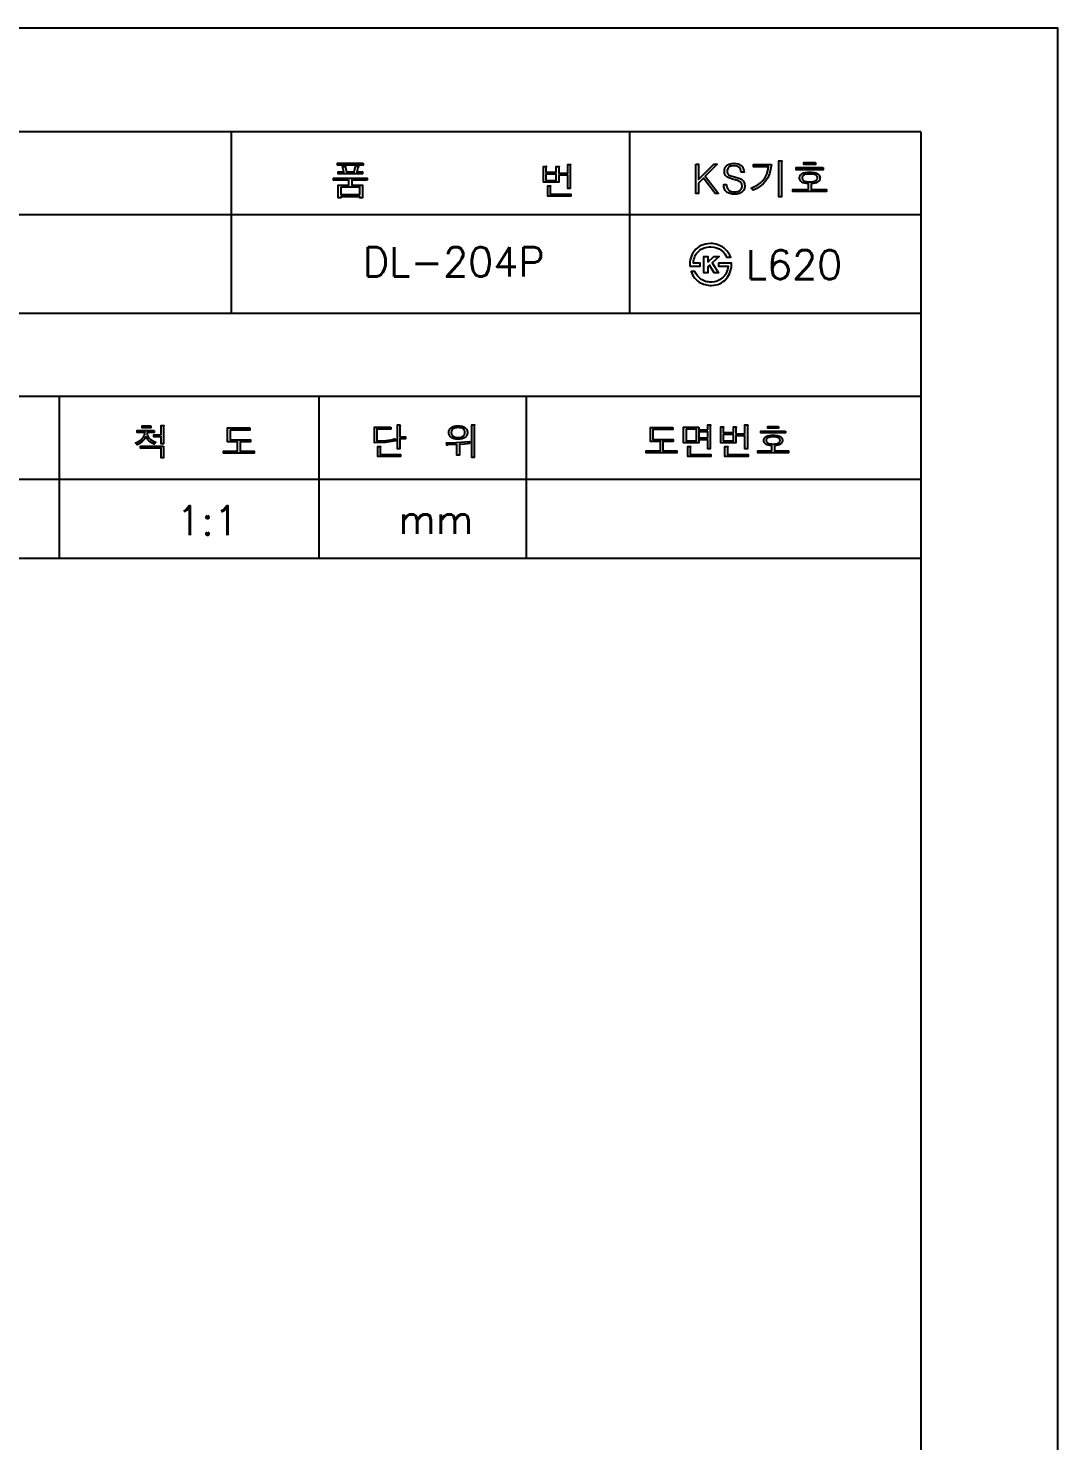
# Model space of a CAD drawing. Extents: x 60782 to 63207, y 49 to 61529.
# Drawn here: x 62017 to 63207, y 59895 to 61529 of the extents above; entities that cross this region are included whole.
import ezdxf

# ---------------------------------------------------------------- set-up
doc = ezdxf.new("R2010")
doc.units = 0
doc.header["$MEASUREMENT"] = 0
doc.layers.add('YA', color=7, linetype='CONTINUOUS')
doc.styles.get("Standard").update_dxf_attribs({"font": 'txt.shx', "bigfont": 'ghs.shx'})

msp = doc.modelspace()

# ---------------------------------------------------------------- linework, layer by layer
at = {"layer": 'YA', "color": 7}
for p, q in [((63049, 61408.8), (60973, 61408.8)), ((62251.7, 61198.5), (62251.7, 61408.5)), ((62712.4, 61198.5), (62712.4, 61408.5)), ((63049, 61408.8), (63049, 58228.8)), ((63049, 61312.8), (61549, 61312.8)), ((63049, 61198.8), (60973, 61198.8)), ((63049, 61102.8), (60973, 61102.8)), ((62053, 60915.5), (62053, 61102.8)), ((62353, 60915.5), (62353, 61102.8)), ((62593, 60915.5), (62593, 61102.8)), ((63049, 61006.8), (61549, 61006.8)), ((63049, 60915.5), (60973, 60915.5))]:
    msp.add_line(p, q, dxfattribs=at)
at = {"layer": 'YA', "color": 0}
msp.add_lwpolyline([(60781.7, 58098.3), (63207.2, 58098.3), (63207.2, 61528.7), (60781.7, 61528.7)], close=True, dxfattribs=at)
at = {"layer": 'YA', "color": 7}
for points in [[(62404, 61372.6), (62404, 61370.2), (62374.4, 61370.2), (62374.4, 61372.6), (62404, 61372.6)], [(62383.7, 61368.9), (62383.7, 61368.9), (62383.7, 61368.8), (62383.7, 61368.8), (62383.7, 61368.8), (62383.7, 61368.8), (62383.7, 61368.7), (62383.7, 61368.7), (62383.7, 61368.7), (62383.7, 61368.6), (62383.7, 61368.5), (62383.6, 61368.4), (62383.4, 61368), (62383.4, 61367.9), (62383.4, 61367.7), (62383.4, 61367.6), (62383.4, 61367.5), (62384.6, 61362.8), (62393.7, 61362.8), (62395.2, 61369.3), (62397.7, 61368.9), (62398.4, 61368.7), (62398.6, 61368.7), (62398.6, 61368.6), (62398.7, 61368.6), (62398.7, 61368.6), (62398.7, 61368.6), (62398.7, 61368.6), (62398.7, 61368.5), (62398.7, 61368.5), (62398.7, 61368.5), (62398.7, 61368.5), (62398.7, 61368.4), (62398.6, 61368.4), (62398.6, 61368.3), (62398.5, 61368.1), (62398.1, 61367.8), (62398.1, 61367.6), (62398, 61367.5), (62397.9, 61367.4), (62397.9, 61367.2), (62396.7, 61362.8), (62403.3, 61362.8), (62403.3, 61360.4), (62375, 61360.4), (62375, 61362.8), (62381.5, 61362.8), (62380.2, 61369), (62382.3, 61369), (62383.2, 61369), (62383.5, 61368.9), (62383.6, 61368.9), (62383.6, 61368.9), (62383.7, 61368.9)], [(62615.8, 61368.9), (62615.8, 61368.9), (62615.8, 61368.8), (62615.8, 61368.8), (62615.9, 61368.8), (62615.9, 61368.8), (62615.9, 61368.8), (62615.8, 61368.7), (62615.8, 61368.7), (62615.8, 61368.6), (62615.8, 61368.6), (62615.7, 61368.4), (62615.5, 61368.1), (62615.4, 61367.7), (62615.4, 61362.4), (62627.3, 61362.4), (62627.3, 61369), (62629.2, 61369), (62630, 61369), (62630.2, 61368.9), (62630.3, 61368.9), (62630.4, 61368.8), (62630.4, 61368.8), (62630.4, 61368.8), (62630.5, 61368.8), (62630.5, 61368.8), (62630.5, 61368.7), (62630.5, 61368.7), (62630.5, 61368.7), (62630.5, 61368.7), (62630.5, 61368.6), (62630.5, 61368.5), (62630.5, 61368.4), (62630.4, 61368.3), (62630.2, 61367.9), (62630.2, 61367.5), (62630.2, 61361), (62640.5, 61361), (62640.5, 61371.3), (62642.8, 61371.3), (62643.2, 61371.3), (62643.4, 61371.2), (62643.5, 61371.2), (62643.6, 61371.2), (62643.6, 61371.2), (62643.6, 61371.1), (62643.6, 61371.1), (62643.7, 61371.1), (62643.7, 61371.1), (62643.7, 61371.1), (62643.7, 61371), (62643.7, 61371), (62643.7, 61371), (62643.7, 61371), (62643.7, 61370.9), (62643.7, 61370.9), (62643.6, 61370.7), (62643.5, 61370.5), (62643.4, 61370.2), (62643.3, 61369.8), (62643.3, 61343.5), (62640.5, 61343.5), (62640.5, 61358.7), (62630.2, 61358.7), (62630.2, 61350.6), (62612.7, 61350.6), (62612.7, 61369), (62614.8, 61369), (62615.5, 61369), (62615.7, 61368.9), (62615.8, 61368.9), (62615.8, 61368.9), (62615.8, 61368.9), (62615.8, 61368.9)], [(62788.7, 61371.6), (62791.9, 61371.6), (62791.9, 61353.6), (62809.4, 61371.6), (62813.4, 61371.6), (62799.6, 61357.5), (62815, 61337.6), (62811.2, 61337.6), (62797.5, 61355.4), (62791.9, 61349.6), (62791.9, 61337.6), (62788.7, 61337.6), (62788.7, 61371.6)], [(62824.2, 61347.9), (62824.3, 61346), (62824.5, 61345.2), (62824.8, 61344.4), (62825.1, 61343.6), (62825.5, 61342.9), (62826, 61342.3), (62826.6, 61341.7), (62827.3, 61341.2), (62828, 61340.7), (62828.7, 61340.3), (62829.6, 61340), (62831.5, 61339.6), (62833.6, 61339.4), (62835.5, 61339.6), (62837.2, 61339.9), (62838, 61340.2), (62838.7, 61340.5), (62839.3, 61340.9), (62839.9, 61341.3), (62840.4, 61341.7), (62840.9, 61342.2), (62841.3, 61342.8), (62841.6, 61343.4), (62841.8, 61344), (62842, 61344.7), (62842.1, 61345.4), (62842.1, 61346.1), (62842, 61347.6), (62841.9, 61348.3), (62841.7, 61348.9), (62841.4, 61349.5), (62841.1, 61350), (62840.7, 61350.5), (62840.3, 61350.9), (62839.8, 61351.2), (62839.3, 61351.5), (62837.9, 61352.2), (62834.2, 61353.3), (62831, 61354.1), (62826.8, 61355.6), (62825.2, 61356.4), (62824.5, 61356.8), (62824, 61357.3), (62823.4, 61357.9), (62823, 61358.5), (62822.6, 61359.1), (62822.3, 61359.9), (62822, 61360.7), (62821.8, 61361.5), (62821.7, 61363.4), (62821.7, 61364.4), (62821.9, 61365.3), (62822.1, 61366.2), (62822.4, 61367.1), (62822.8, 61367.9), (62823.3, 61368.6), (62823.9, 61369.3), (62824.6, 61370), (62825.4, 61370.6), (62826.3, 61371.1), (62827.2, 61371.5), (62828.2, 61371.8), (62830.4, 61372.3), (62832.9, 61372.5), (62835.4, 61372.3), (62837.7, 61371.8), (62838.7, 61371.4), (62839.6, 61370.9), (62840.5, 61370.4), (62841.3, 61369.8), (62842, 61369.1), (62842.6, 61368.3), (62843.1, 61367.4), (62843.5, 61366.5), (62843.9, 61365.5), (62844.1, 61364.5), (62844.4, 61362.2), (62841.1, 61362.2), (62840.9, 61363.9), (62840.8, 61364.7), (62840.5, 61365.4), (62840.2, 61366.1), (62839.8, 61366.7), (62839.4, 61367.2), (62838.9, 61367.8), (62838.3, 61368.2), (62837.7, 61368.6), (62837, 61369), (62836.2, 61369.2), (62834.6, 61369.6), (62832.8, 61369.7), (62831, 61369.6), (62829.4, 61369.3), (62828.7, 61369.1), (62828.1, 61368.8), (62827.5, 61368.4), (62826.9, 61368), (62826.5, 61367.6), (62826.1, 61367.1), (62825.7, 61366.6), (62825.5, 61366), (62825.2, 61365.4), (62825.1, 61364.7), (62825, 61364), (62825, 61363.3), (62825, 61362.2), (62825.1, 61361.7), (62825.3, 61361.2), (62825.5, 61360.7), (62825.7, 61360.3), (62826, 61359.9), (62826.3, 61359.5), (62826.6, 61359.2), (62827.1, 61358.9), (62828, 61358.4), (62829.2, 61357.9), (62830.6, 61357.5), (62834.7, 61356.5), (62837.3, 61355.8), (62839.5, 61354.9), (62841.3, 61354), (62842.1, 61353.4), (62842.7, 61352.9), (62843.3, 61352.3), (62843.8, 61351.6), (62844.3, 61350.9), (62844.6, 61350.1), (62844.9, 61349.3), (62845.1, 61348.4), (62845.3, 61346.5), (62845.2, 61345.4), (62845.1, 61344.4), (62844.8, 61343.4), (62844.5, 61342.5), (62844.1, 61341.6), (62843.5, 61340.8), (62842.9, 61340.1), (62842.1, 61339.4), (62841.3, 61338.7), (62840.4, 61338.2), (62839.5, 61337.7), (62838.4, 61337.4), (62836.2, 61336.9), (62833.6, 61336.7), (62830.7, 61336.9), (62828.2, 61337.4), (62827, 61337.8), (62826, 61338.3), (62825, 61338.9), (62824.2, 61339.5), (62823.4, 61340.3), (62822.7, 61341.1), (62822.2, 61342), (62821.7, 61343), (62821.4, 61344.1), (62821.1, 61345.2), (62820.9, 61347.7), (62820.9, 61347.9), (62824.2, 61347.9)], [(62876.1, 61371), (62875.2, 61365.4), (62873.8, 61360.3), (62871.8, 61355.7), (62869.2, 61351.7), (62866.4, 61348.6), (62863.1, 61345.9), (62859.3, 61343.4), (62855, 61341.3), (62852.8, 61343.9), (62856.7, 61345.5), (62860.3, 61347.5), (62863.4, 61349.9), (62866.2, 61352.7), (62868.7, 61356.2), (62870.6, 61359.9), (62872, 61364), (62872.7, 61368.4), (62855.4, 61368.4), (62855.4, 61371), (62876.1, 61371)], [(62888.1, 61375.1), (62888.1, 61375.1), (62888.1, 61375.1), (62888.1, 61375.1), (62888.1, 61375.1), (62888.1, 61375), (62888.2, 61375), (62888.2, 61375), (62888.2, 61375), (62888.2, 61375), (62888.1, 61374.9), (62888.1, 61374.8), (62888.1, 61374.7), (62888, 61374.5), (62887.7, 61374.1), (62887.7, 61373.6), (62887.7, 61333.9), (62884.5, 61333.9), (62884.5, 61375.3), (62886.7, 61375.3), (62887.7, 61375.2), (62888, 61375.2), (62888.1, 61375.1), (62888.1, 61375.1), (62888.1, 61375.1), (62888.1, 61375.1)], [(62936.1, 61367.5), (62936.1, 61365.1), (62904.7, 61365.1), (62904.7, 61367.5), (62936.1, 61367.5)], [(62927.1, 61373.5), (62927.1, 61371.1), (62913.7, 61371.1), (62913.7, 61373.5), (62927.1, 61373.5)], [(62408.7, 61352.9), (62390.8, 61352.9), (62390.8, 61347.4), (62403.3, 61347.4), (62403.3, 61332.6), (62400.2, 61332.6), (62400.2, 61333.9), (62378.2, 61333.9), (62378.2, 61332.6), (62375, 61332.6), (62375, 61347.4), (62387.6, 61347.4), (62387.6, 61352.9), (62369.7, 61352.9), (62369.7, 61355.4), (62408.7, 61355.4), (62408.7, 61352.9)], [(62615.4, 61352.8), (62627.3, 61352.8), (62627.3, 61360.1), (62615.4, 61360.1), (62615.4, 61352.8)], [(62918.9, 61342.2), (62918.9, 61348.7), (62916.5, 61349), (62914.4, 61349.4), (62912.5, 61350.1), (62911.8, 61350.5), (62911, 61350.9), (62910.5, 61351.4), (62910, 61351.9), (62909.6, 61352.4), (62909.2, 61353), (62908.9, 61353.6), (62908.8, 61354.2), (62908.6, 61354.8), (62908.6, 61355.5), (62908.6, 61356.3), (62908.8, 61357), (62909, 61357.7), (62909.3, 61358.3), (62909.7, 61358.9), (62910.2, 61359.5), (62910.8, 61360), (62911.4, 61360.5), (62912.2, 61361), (62913.2, 61361.4), (62915.2, 61362), (62917.7, 61362.4), (62920.4, 61362.5), (62923.2, 61362.4), (62925.6, 61362), (62927.6, 61361.4), (62928.6, 61361), (62929.4, 61360.5), (62930.1, 61360), (62930.6, 61359.5), (62931.1, 61358.9), (62931.5, 61358.3), (62931.8, 61357.7), (62932.1, 61357), (62932.2, 61356.3), (62932.3, 61355.5), (62932.2, 61354.8), (62932.1, 61354.2), (62931.9, 61353.6), (62931.6, 61353), (62931.3, 61352.4), (62930.8, 61351.9), (62930.3, 61351.4), (62929.8, 61350.9), (62929, 61350.5), (62928.2, 61350.1), (62926.4, 61349.4), (62924.4, 61349), (62922, 61348.7), (62922, 61342.2), (62939.9, 61342.2), (62939.9, 61339.8), (62900.9, 61339.8), (62900.9, 61342.2), (62918.9, 61342.2)], [(62913.6, 61358.9), (62913.2, 61358.6), (62912.7, 61358.3), (62912.4, 61357.9), (62912.1, 61357.5), (62911.9, 61357.1), (62911.7, 61356.6), (62911.6, 61356.1), (62911.6, 61355.6), (62911.6, 61355), (62911.7, 61354.6), (62911.9, 61354.1), (62912.1, 61353.7), (62912.4, 61353.3), (62912.7, 61352.9), (62913.2, 61352.5), (62913.6, 61352.2), (62914.2, 61351.9), (62914.9, 61351.7), (62916.5, 61351.3), (62918.3, 61351.1), (62920.4, 61351), (62922.5, 61351.1), (62924.3, 61351.3), (62925.9, 61351.7), (62926.5, 61351.9), (62927.1, 61352.2), (62927.6, 61352.5), (62928.1, 61352.9), (62928.4, 61353.3), (62928.7, 61353.7), (62929, 61354.1), (62929.2, 61354.6), (62929.3, 61355), (62929.3, 61355.6), (62929.3, 61356.1), (62929.2, 61356.6), (62929, 61357.1), (62928.7, 61357.5), (62928.4, 61357.9), (62928.1, 61358.3), (62927.6, 61358.6), (62927.1, 61358.9), (62926.5, 61359.2), (62925.9, 61359.5), (62924.3, 61359.8), (62922.5, 61360.1), (62920.4, 61360.1), (62918.3, 61360.1), (62916.5, 61359.8), (62914.9, 61359.5), (62914.2, 61359.2), (62913.6, 61358.9)], [(62378.2, 61344.8), (62378.2, 61336.5), (62400.2, 61336.5), (62400.2, 61344.8), (62378.2, 61344.8)], [(62620.5, 61346.2), (62620.5, 61346.2), (62620.5, 61346.2), (62620.5, 61346.2), (62620.5, 61346.2), (62620.5, 61346.2), (62620.5, 61346.1), (62620.5, 61346.1), (62620.5, 61346), (62620.4, 61345.8), (62620.2, 61345.5), (62620.2, 61345.2), (62620.2, 61336.9), (62644.2, 61336.9), (62644.2, 61334.6), (62617.4, 61334.6), (62617.4, 61346.4), (62619.5, 61346.4), (62620.2, 61346.4), (62620.3, 61346.3), (62620.4, 61346.3), (62620.4, 61346.3), (62620.5, 61346.3), (62620.5, 61346.2)], [(62162.5, 61063.4), (62162.5, 61061.1), (62154.4, 61061.1), (62154.3, 61060.3), (62154.2, 61059.5), (62154.3, 61058.7), (62154.5, 61057.9), (62154.8, 61057.1), (62155.3, 61056.3), (62155.8, 61055.4), (62156.5, 61054.6), (62158.1, 61053.1), (62159.9, 61051.8), (62161.9, 61050.8), (62164.1, 61049.9), (62162.3, 61047.6), (62159.2, 61049.3), (62156.3, 61051.5), (62155.1, 61052.7), (62154.1, 61053.9), (62153.3, 61055.1), (62152.8, 61056.2), (62152.1, 61054.8), (62151.2, 61053.5), (62150.1, 61052.3), (62148.9, 61051), (62147.5, 61049.8), (62145.9, 61048.7), (62144.3, 61047.7), (62142.5, 61046.9), (62140.7, 61049.1), (62143, 61049.9), (62145.1, 61051), (62147, 61052.4), (62148.6, 61054.1), (62149.8, 61055.7), (62150.8, 61057.5), (62151.4, 61059.3), (62151.7, 61061.1), (62142.5, 61061.1), (62142.5, 61063.4), (62162.5, 61063.4)], [(62158.4, 61069), (62158.4, 61066.7), (62148.6, 61066.7), (62148.6, 61069), (62158.4, 61069)], [(62170.3, 61058.4), (62170.3, 61069.5), (62172.6, 61069.5), (62172.9, 61069.5), (62173.2, 61069.5), (62173.3, 61069.4), (62173.3, 61069.4), (62173.4, 61069.4), (62173.4, 61069.3), (62173.4, 61069.3), (62173.4, 61069.3), (62173.5, 61069.3), (62173.5, 61069.3), (62173.5, 61069.2), (62173.5, 61069.2), (62173.5, 61069.2), (62173.5, 61069.1), (62173.4, 61068.9), (62173.3, 61068.8), (62173.2, 61068.4), (62173.1, 61068), (62173.1, 61048), (62170.3, 61048), (62170.3, 61056.1), (62161.9, 61056.1), (62161.9, 61058.4), (62170.3, 61058.4)], [(62273.1, 61066.5), (62273.1, 61064.1), (62250.2, 61064.1), (62250.2, 61052.7), (62273.6, 61052.7), (62273.6, 61050.4), (62261.6, 61050.4), (62261.6, 61039.5), (62277.9, 61039.5), (62277.9, 61037.2), (62242.4, 61037.2), (62242.4, 61039.5), (62258.8, 61039.5), (62258.8, 61050.4), (62247.3, 61050.4), (62247.3, 61066.5), (62273.1, 61066.5)], [(62436, 61067.5), (62436, 61065.1), (62419.9, 61065.1), (62419.9, 61051.5), (62430.2, 61052.1), (62436.3, 61052.9), (62440.7, 61053.9), (62441.2, 61051.4), (62429.7, 61049.8), (62417.1, 61049.1), (62417.1, 61067.5), (62436, 61067.5)], [(62446.7, 61069.8), (62446.7, 61069.7), (62446.8, 61069.7), (62446.8, 61069.7), (62446.8, 61069.7), (62446.8, 61069.7), (62446.8, 61069.6), (62446.8, 61069.6), (62446.8, 61069.5), (62446.8, 61069.5), (62446.7, 61069.4), (62446.6, 61069.2), (62446.4, 61068.8), (62446.4, 61068.4), (62446.4, 61056.1), (62453, 61056.1), (62453, 61053.8), (62446.4, 61053.8), (62446.4, 61042.2), (62443.6, 61042.2), (62443.6, 61070), (62445.3, 61070), (62446.3, 61069.9), (62446.6, 61069.8), (62446.7, 61069.8), (62446.7, 61069.8), (62446.7, 61069.8)], [(62521.8, 61066.8), (62522.5, 61066.2), (62523, 61065.6), (62523.5, 61065), (62523.8, 61064.3), (62524.1, 61063.6), (62524.4, 61062.8), (62524.5, 61062), (62524.5, 61061.2), (62524.5, 61060.4), (62524.4, 61059.6), (62524.1, 61058.8), (62523.8, 61058.1), (62523.5, 61057.4), (62523, 61056.8), (62522.5, 61056.2), (62521.8, 61055.6), (62521.1, 61055.1), (62520.2, 61054.6), (62519.3, 61054.2), (62518.4, 61053.9), (62516.2, 61053.5), (62513.8, 61053.3), (62511.3, 61053.5), (62509.1, 61053.9), (62508.2, 61054.2), (62507.3, 61054.6), (62506.4, 61055.1), (62505.7, 61055.6), (62505, 61056.2), (62504.5, 61056.8), (62504.1, 61057.4), (62503.7, 61058.1), (62503.4, 61058.8), (62503.2, 61059.6), (62503.1, 61060.4), (62503, 61061.2), (62503.1, 61062), (62503.2, 61062.8), (62503.4, 61063.6), (62503.7, 61064.3), (62504.1, 61065), (62504.5, 61065.6), (62505, 61066.2), (62505.7, 61066.8), (62506.4, 61067.3), (62507.3, 61067.8), (62508.2, 61068.2), (62509.1, 61068.5), (62511.3, 61068.9), (62513.8, 61069.1), (62516.2, 61068.9), (62518.4, 61068.5), (62519.3, 61068.2), (62520.2, 61067.8), (62521.1, 61067.3), (62521.8, 61066.8)], [(62507.8, 61065.3), (62507.4, 61064.9), (62507, 61064.5), (62506.6, 61064), (62506.4, 61063.5), (62506.1, 61063), (62506, 61062.4), (62505.9, 61061.8), (62505.9, 61061.2), (62505.9, 61060.6), (62506, 61060), (62506.1, 61059.4), (62506.4, 61058.9), (62506.6, 61058.4), (62507, 61058), (62507.4, 61057.5), (62507.8, 61057.1), (62508.4, 61056.8), (62509, 61056.4), (62509.7, 61056.1), (62510.4, 61055.9), (62512, 61055.6), (62513.8, 61055.5), (62515.6, 61055.6), (62517.2, 61055.9), (62517.9, 61056.1), (62518.5, 61056.4), (62519.1, 61056.8), (62519.7, 61057.1), (62520.1, 61057.5), (62520.6, 61058), (62520.9, 61058.4), (62521.2, 61058.9), (62521.4, 61059.4), (62521.6, 61060), (62521.7, 61060.6), (62521.7, 61061.2), (62521.7, 61061.8), (62521.6, 61062.4), (62521.4, 61063), (62521.2, 61063.5), (62520.9, 61064), (62520.6, 61064.5), (62520.1, 61064.9), (62519.7, 61065.3), (62519.1, 61065.7), (62518.5, 61066), (62517.9, 61066.3), (62517.2, 61066.5), (62515.6, 61066.8), (62513.8, 61066.9), (62512, 61066.8), (62510.4, 61066.5), (62509.7, 61066.3), (62509, 61066), (62508.4, 61065.7), (62507.8, 61065.3)], [(62531.9, 61070), (62532.2, 61070), (62532.4, 61069.9), (62532.5, 61069.9), (62532.6, 61069.9), (62532.6, 61069.8), (62532.6, 61069.8), (62532.7, 61069.8), (62532.7, 61069.8), (62532.7, 61069.8), (62532.7, 61069.8), (62532.7, 61069.7), (62532.7, 61069.7), (62532.7, 61069.7), (62532.7, 61069.7), (62532.7, 61069.6), (62532.7, 61069.6), (62532.7, 61069.4), (62532.6, 61069.2), (62532.4, 61068.9), (62532.4, 61068.5), (62532.4, 61032.3), (62529.5, 61032.3), (62529.5, 61070), (62531.9, 61070)], [(62761.9, 61066.9), (62761.9, 61064.6), (62739, 61064.6), (62739, 61053.2), (62762.5, 61053.2), (62762.5, 61050.8), (62750.5, 61050.8), (62750.5, 61040), (62766.8, 61040), (62766.8, 61037.7), (62731.3, 61037.7), (62731.3, 61040), (62747.7, 61040), (62747.7, 61050.8), (62736.2, 61050.8), (62736.2, 61066.9), (62761.9, 61066.9)], [(62792.1, 61067.5), (62792.1, 61049.3), (62774.6, 61049.3), (62774.6, 61067.5), (62792.1, 61067.5)], [(62777.4, 61065.2), (62777.4, 61051.7), (62789.3, 61051.7), (62789.3, 61065.2), (62777.4, 61065.2)], [(62802.5, 61064.2), (62802.5, 61070), (62804.7, 61070), (62805, 61069.9), (62805.3, 61069.9), (62805.4, 61069.9), (62805.5, 61069.9), (62805.5, 61069.8), (62805.5, 61069.8), (62805.6, 61069.8), (62805.6, 61069.8), (62805.6, 61069.8), (62805.6, 61069.8), (62805.6, 61069.7), (62805.6, 61069.7), (62805.6, 61069.7), (62805.6, 61069.7), (62805.6, 61069.6), (62805.5, 61069.5), (62805.5, 61069.3), (62805.3, 61069), (62805.3, 61068.7), (62805.3, 61042.2), (62802.5, 61042.2), (62802.5, 61052.8), (62793.3, 61052.8), (62793.3, 61055.2), (62802.5, 61055.2), (62802.5, 61061.9), (62793.3, 61061.9), (62793.3, 61064.2), (62802.5, 61064.2)], [(62820.8, 61067.6), (62820.8, 61067.5), (62820.8, 61067.5), (62820.8, 61067.5), (62820.8, 61067.5), (62820.8, 61067.5), (62820.8, 61067.4), (62820.8, 61067.4), (62820.8, 61067.4), (62820.8, 61067.3), (62820.8, 61067.3), (62820.7, 61067.1), (62820.4, 61066.8), (62820.4, 61066.4), (62820.4, 61061.1), (62832.3, 61061.1), (62832.3, 61067.7), (62834.2, 61067.7), (62835, 61067.6), (62835.1, 61067.6), (62835.3, 61067.6), (62835.4, 61067.5), (62835.4, 61067.5), (62835.4, 61067.5), (62835.4, 61067.5), (62835.4, 61067.4), (62835.5, 61067.4), (62835.5, 61067.4), (62835.5, 61067.4), (62835.5, 61067.3), (62835.5, 61067.3), (62835.4, 61067.2), (62835.4, 61067.1), (62835.3, 61066.9), (62835.2, 61066.6), (62835.1, 61066.2), (62835.1, 61059.7), (62845.5, 61059.7), (62845.5, 61070), (62847.8, 61070), (62848.1, 61069.9), (62848.4, 61069.9), (62848.5, 61069.9), (62848.5, 61069.9), (62848.6, 61069.8), (62848.6, 61069.8), (62848.6, 61069.8), (62848.6, 61069.8), (62848.6, 61069.8), (62848.6, 61069.7), (62848.7, 61069.7), (62848.7, 61069.7), (62848.7, 61069.7), (62848.7, 61069.7), (62848.7, 61069.6), (62848.7, 61069.5), (62848.6, 61069.4), (62848.5, 61069.2), (62848.3, 61068.9), (62848.3, 61068.5), (62848.3, 61042.2), (62845.5, 61042.2), (62845.5, 61057.4), (62835.1, 61057.4), (62835.1, 61049.3), (62817.6, 61049.3), (62817.6, 61067.7), (62819.8, 61067.7), (62820.5, 61067.7), (62820.7, 61067.6), (62820.7, 61067.6), (62820.8, 61067.6), (62820.8, 61067.6), (62820.8, 61067.6)], [(62820.4, 61051.5), (62832.3, 61051.5), (62832.3, 61058.8), (62820.4, 61058.8), (62820.4, 61051.5)], [(62876.7, 61039.9), (62876.7, 61045.8), (62874.5, 61046.1), (62872.6, 61046.5), (62870.9, 61047.1), (62870.2, 61047.4), (62869.6, 61047.9), (62869.1, 61048.3), (62868.6, 61048.7), (62868.2, 61049.2), (62867.9, 61049.7), (62867.7, 61050.2), (62867.5, 61050.8), (62867.4, 61051.4), (62867.4, 61052), (62867.4, 61052.7), (62867.5, 61053.4), (62867.7, 61054), (62868, 61054.5), (62868.4, 61055.1), (62868.8, 61055.6), (62869.3, 61056.1), (62869.9, 61056.5), (62870.7, 61056.9), (62871.5, 61057.3), (62873.4, 61057.9), (62875.6, 61058.2), (62878.1, 61058.4), (62880.6, 61058.2), (62882.8, 61057.9), (62884.7, 61057.3), (62885.5, 61056.9), (62886.2, 61056.5), (62886.9, 61056.1), (62887.4, 61055.6), (62887.8, 61055.1), (62888.2, 61054.5), (62888.5, 61054), (62888.7, 61053.4), (62888.8, 61052.7), (62888.8, 61052), (62888.8, 61051.4), (62888.7, 61050.8), (62888.5, 61050.2), (62888.3, 61049.7), (62888, 61049.2), (62887.6, 61048.7), (62887.1, 61048.3), (62886.6, 61047.9), (62885.9, 61047.4), (62885.2, 61047.1), (62883.6, 61046.5), (62881.7, 61046.1), (62879.5, 61045.8), (62879.5, 61039.9), (62895.8, 61039.9), (62895.8, 61037.7), (62860.3, 61037.7), (62860.3, 61039.9), (62876.7, 61039.9)], [(62892.3, 61062.9), (62892.3, 61060.7), (62863.8, 61060.7), (62863.8, 61062.9), (62892.3, 61062.9)], [(62871.9, 61055.1), (62871.5, 61054.8), (62871.1, 61054.5), (62870.8, 61054.2), (62870.5, 61053.8), (62870.3, 61053.4), (62870.2, 61053), (62870.1, 61052.5), (62870, 61052), (62870.1, 61051.6), (62870.2, 61051.1), (62870.3, 61050.7), (62870.5, 61050.3), (62870.8, 61050), (62871.1, 61049.6), (62871.5, 61049.3), (62871.9, 61049), (62872.5, 61048.8), (62873.1, 61048.5), (62874.5, 61048.2), (62876.2, 61048), (62878.1, 61047.9), (62880, 61048), (62881.6, 61048.2), (62883, 61048.5), (62883.6, 61048.8), (62884.2, 61049), (62884.6, 61049.3), (62885, 61049.6), (62885.4, 61050), (62885.7, 61050.3), (62885.9, 61050.7), (62886, 61051.1), (62886.1, 61051.6), (62886.2, 61052), (62886.1, 61052.5), (62886, 61053), (62885.9, 61053.4), (62885.7, 61053.8), (62885.4, 61054.2), (62885, 61054.5), (62884.6, 61054.8), (62884.2, 61055.1), (62883.6, 61055.4), (62883, 61055.6), (62881.7, 61055.9), (62880, 61056.1), (62878.1, 61056.2), (62876.2, 61056.1), (62874.5, 61055.9), (62873.1, 61055.6), (62872.5, 61055.4), (62871.9, 61055.1)], [(62884.2, 61068.3), (62884.2, 61066.2), (62872, 61066.2), (62872, 61068.3), (62884.2, 61068.3)], [(62173.1, 61045.3), (62173.1, 61031.9), (62170.4, 61031.9), (62170.4, 61043), (62146.5, 61043), (62146.5, 61045.3), (62173.1, 61045.3)], [(62424, 61045), (62424.1, 61045), (62424.1, 61044.9), (62424.1, 61044.9), (62424.1, 61044.9), (62424.1, 61044.9), (62424.1, 61044.8), (62424, 61044.7), (62424, 61044.5), (62423.8, 61044.2), (62423.8, 61043.8), (62423.8, 61035.6), (62447.3, 61035.6), (62447.3, 61033.3), (62421, 61033.3), (62421, 61045.1), (62423.1, 61045.1), (62423.7, 61045.1), (62423.9, 61045), (62424, 61045), (62424, 61045), (62424, 61045)], [(62527.2, 61048.4), (62521.2, 61047.9), (62515.2, 61047.5), (62515.2, 61035), (62512.4, 61035), (62512.4, 61047.4), (62502.2, 61047.1), (62501.8, 61047), (62501.5, 61046.7), (62501.3, 61046.6), (62501.2, 61046.5), (62501.1, 61046.5), (62501.1, 61046.4), (62501.1, 61046.4), (62501.1, 61046.4), (62501, 61046.4), (62501, 61046.4), (62501, 61046.4), (62501, 61046.4), (62501, 61046.5), (62501, 61046.5), (62500.9, 61046.5), (62500.9, 61046.5), (62500.9, 61046.6), (62500.8, 61046.7), (62500.8, 61047), (62500.7, 61047.4), (62500.3, 61049.4), (62511.1, 61049.6), (62526.9, 61050.7), (62527.2, 61048.4)], [(62782.5, 61044.9), (62782.5, 61044.9), (62782.5, 61044.9), (62782.5, 61044.9), (62782.5, 61044.9), (62782.5, 61044.9), (62782.5, 61044.8), (62782.5, 61044.8), (62782.4, 61044.7), (62782.3, 61044.5), (62782.2, 61044.2), (62782.2, 61043.9), (62782.2, 61035.6), (62806.1, 61035.6), (62806.1, 61033.3), (62779.4, 61033.3), (62779.4, 61045.1), (62781.4, 61045.1), (62782.1, 61045.1), (62782.2, 61045.1), (62782.3, 61045), (62782.4, 61045), (62782.4, 61045), (62782.5, 61045)], [(62825.5, 61044.9), (62825.5, 61044.9), (62825.5, 61044.9), (62825.5, 61044.9), (62825.5, 61044.9), (62825.5, 61044.8), (62825.5, 61044.8), (62825.5, 61044.8), (62825.4, 61044.6), (62825.3, 61044.5), (62825.2, 61044.2), (62825.2, 61043.8), (62825.2, 61035.6), (62849.2, 61035.6), (62849.2, 61033.3), (62822.4, 61033.3), (62822.4, 61045.1), (62824.5, 61045.1), (62825.1, 61045.1), (62825.2, 61045), (62825.3, 61045), (62825.4, 61045), (62825.4, 61045), (62825.5, 61044.9)]]:
    msp.add_lwpolyline(points, dxfattribs=at)
msp.add_lwpolyline([(62802.4, 61258.2), (62809.6, 61264.8), (62815.5, 61264.8), (62807.4, 61257.3), (62814.9, 61246), (62809.9, 61246), (62804.5, 61254.6), (62802.4, 61252.7), (62802.4, 61246), (62798, 61246), (62798, 61264.9), (62802.4, 61264.9), (62802.4, 61258.2)], close=True, dxfattribs=at)
for points in [[(62781.7, 61253.6), (62781.6, 61257), (62781.9, 61260.1), (62782.8, 61263.2), (62783.8, 61266.3), (62785.2, 61269.1), (62787.2, 61271.4), (62789.3, 61274), (62791.8, 61276), (62794.8, 61277.4), (62798, 61278.9), (62801.6, 61279.6), (62805.6, 61279.7), (62811.7, 61279.6), (62816.9, 61277.9), (62821.1, 61274.6), (62824.6, 61271.8), (62827.2, 61268.3), (62829, 61263.8), (62829, 61263.8), (62824.3, 61263.8), (62824.3, 61263.8), (62823.4, 61266.6), (62821.4, 61269.2), (62818.5, 61271.6), (62814.8, 61274.5), (62810.6, 61275.9), (62806, 61275.9), (62800.4, 61275.9), (62795.7, 61274.2), (62792, 61270.9), (62788.2, 61267.4), (62786.2, 61262.9), (62785.9, 61257.2), (62785.9, 61257.2), (62793.7, 61257.2), (62793.7, 61257.2), (62793.7, 61257.2), (62793.7, 61253.6), (62793.7, 61253.6), (62793.7, 61253.6), (62781.7, 61253.6), (62781.7, 61253.6), (62781.7, 61253.6), (62781.7, 61253.6), (62781.7, 61253.6)], [(62830.1, 61257.2), (62830.2, 61253.6), (62829.6, 61250.3), (62828.5, 61247.1), (62827.4, 61243.9), (62825.8, 61241.2), (62823.7, 61238.8), (62821.6, 61236.5), (62819.1, 61234.6), (62816.2, 61233.3), (62813.3, 61232), (62810.2, 61231.3), (62806.9, 61231.3), (62801.5, 61231.3), (62796.8, 61232.6), (62792.7, 61235.2), (62788.4, 61237.9), (62785.2, 61241.9), (62783.1, 61247.2), (62783.1, 61247.2), (62787.5, 61247.2), (62787.5, 61247.2), (62789.3, 61243.7), (62791.5, 61241), (62794, 61239.1), (62797.6, 61236.2), (62801.9, 61235), (62806.9, 61235.2), (62811.3, 61235.2), (62815.3, 61236.7), (62818.9, 61239.5), (62823.1, 61242.9), (62825.4, 61247.6), (62825.9, 61253.6), (62825.9, 61253.6), (62814.7, 61253.6), (62814.7, 61253.6), (62814.7, 61253.6), (62814.7, 61257.2), (62814.7, 61257.2), (62814.7, 61257.2), (62830.1, 61257.2), (62830.1, 61257.2), (62830.1, 61257.2), (62830.1, 61257.2), (62830.1, 61257.2)]]:
    msp.add_open_spline(points, degree=3, knots=[0, 0, 0, 0, 1, 1, 1, 2, 2, 2, 3, 3, 3, 4, 4, 4, 5, 5, 5, 6, 6, 6, 7, 7, 7, 8, 8, 8, 9, 9, 9, 10, 10, 10, 11, 11, 11, 12, 12, 12, 13, 13, 13, 14, 14, 14, 15, 15, 15, 15], dxfattribs=at)

# ---------------------------------------------------------------- texts
for s, p in [('DL-204P', (62403.7, 61241.6)), ('L620', (62846.4, 61238.4)), ('1:1', (62187.8, 60942.5)), ('mm', (62444.7, 60943.9))]:
    msp.add_text(s, height=33.82, dxfattribs=at).set_placement(p)

doc.saveas('drawing.dxf')
